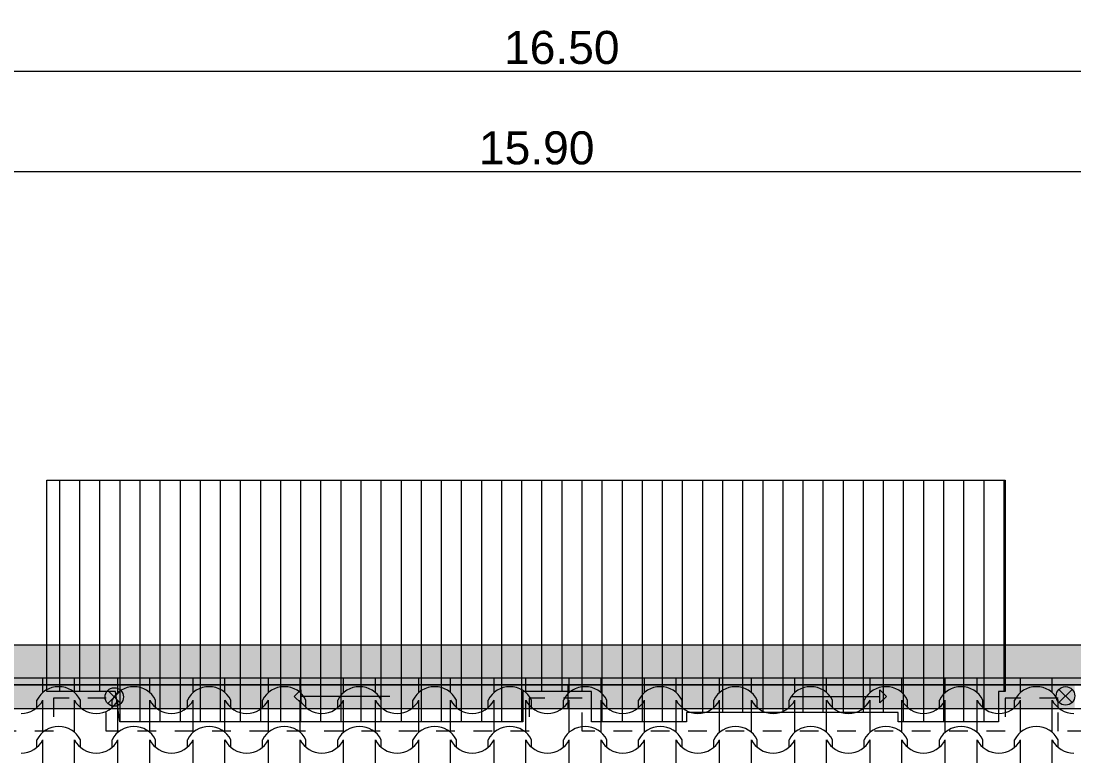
# Model space of a CAD drawing. Header units: feet. Extents: x 2791058 to 2855058, y -67651 to -26651.
# Drawn here: x 2823373 to 2831338, y -38747 to -33185 of the extents above; entities that cross this region are included whole.
import ezdxf

# ---------------------------------------------------------------- set-up
doc = ezdxf.new("R2010")
doc.units = ezdxf.units.FT
doc.header["$MEASUREMENT"] = 0
doc.linetypes.add('Dashed', pattern=[282.222223, 141.111112, -141.111112])
doc.linetypes.add('Long Dashed', pattern=[529.166651, 317.499995, -211.666656])
for name, color, linetype in [('Columns', 7, 'Continuous'), ('Dimensioning - General', 7, 'Continuous'), ('Exterior walls', 7, 'Continuous'), ('Shell - Roof', 7, 'Continuous')]:
    doc.layers.add(name, color=color, linetype=linetype)
for name, color, linetype, lineweight in [('Columns_Pen_No__1', 7, 'Continuous', 0), ('Dimensioning - General_Pen_No__1', 7, 'Continuous', 0), ('Exterior walls_Pen_No__1', 7, 'Continuous', 0), ('Model Unit - Zone_Pen_No__101', 252, 'Continuous', 0), ('Shell - Roof_Pen_No__1', 7, 'Continuous', 0), ('Shell - Roof_Pen_No__21', 7, 'Continuous', 0), ('Structural - Bearing_Pen_No__1', 7, 'Continuous', 0), ('Structural - Bearing_Pen_No__13', 54, 'Continuous', 0)]:
    doc.layers.add(name, color=color, linetype=linetype, lineweight=lineweight)
for name, color, linetype, lineweight, true_color in [('Exterior walls_Pen_No__85', 7, 'Continuous', 0, 0x80c2ff), ('Structural - Bearing_Pen_No__102', 7, 'Continuous', 0, 0xcccccc), ('Structural - Bearing_Pen_No__82', 7, 'Continuous', 0, 0xaaaaaa)]:
    doc.layers.add(name, color=color, linetype=linetype, lineweight=lineweight, true_color=true_color)
doc.styles.add('GENERATED_STYLE_2', font='arial.ttf')
doc.dimstyles.new('GENERATED_STYLE__2', dxfattribs={"dimtxt": 250, "dimasz": 190, "dimexe": 0.18, "dimexo": 3, "dimgap": 0.09, "dimtad": 1, "dimtih": 1, "dimtoh": 1, "dimlfac": 0.001, "dimzin": 0, "dimdsep": 46, "dimtxsty": 'GENERATED_STYLE_2', "dimblk": 'ARROWHEAD_2', "dimblk1": 'ARROWHEAD_2', "dimblk2": 'ARROWHEAD_2', "dimcen": 0.09, "dimclrd": 7, "dimclre": 7, "dimclrt": 7, "dimadec": 0, "dimazin": 0, "dimtfac": 1, "dimtdec": 4, "dimtmove": 0, "dimatfit": 3, "dimfxl": 1, "dimtolj": 1, "dimtzin": 0, "dimarcsym": 0})

# ---------------------------------------------------------------- blocks, each defined once
blk = doc.blocks.new('*X6', base_point=(2247653.8, -76425))
at = {"layer": 'Structural - Bearing_Pen_No__82', "color": 253, "linetype": 'Continuous', "lineweight": 0, "true_color": 0xaaaaaa}
for p, q in [((2823537.3, -38267.3), (2823537.3, -38158.5)), ((2823777.8, -38267.3), (2823777.8, -38158.5)), ((2824106.2, -38267.3), (2824106.2, -38158.5)), ((2824346.7, -38267.3), (2824346.7, -38158.5)), ((2824675.2, -38267.3), (2824675.2, -38158.5)), ((2824915.7, -38267.3), (2824915.7, -38158.5)), ((2825244.2, -38267.3), (2825244.2, -38158.5)), ((2825484.6, -38267.3), (2825484.6, -38158.5)), ((2825813.1, -38267.3), (2825813.1, -38158.5)), ((2826053.6, -38267.3), (2826053.6, -38158.5)), ((2826382.1, -38267.3), (2826382.1, -38158.5)), ((2826622.6, -38267.3), (2826622.6, -38158.5)), ((2826951, -38267.3), (2826951, -38158.5)), ((2827191.5, -38267.3), (2827191.5, -38158.5)), ((2827520, -38267.3), (2827520, -38158.5)), ((2827760.5, -38267.3), (2827760.5, -38158.5)), ((2828089, -38267.3), (2828089, -38158.5)), ((2828329.4, -38267.3), (2828329.4, -38158.5)), ((2828657.9, -38267.3), (2828657.9, -38158.5)), ((2828898.4, -38267.3), (2828898.4, -38158.5)), ((2829226.9, -38267.3), (2829226.9, -38158.5)), ((2829467.4, -38267.3), (2829467.4, -38158.5)), ((2829795.8, -38267.3), (2829795.8, -38158.5)), ((2830036.3, -38267.3), (2830036.3, -38158.5)), ((2830364.8, -38267.3), (2830364.8, -38158.5)), ((2830605.3, -38267.3), (2830605.3, -38158.5)), ((2830933.8, -38267.3), (2830933.8, -38158.5)), ((2831174.2, -38267.3), (2831174.2, -38158.5)), ((2823493.3, -38380.1), (2823493.3, -38324.1)), ((2823537.3, -38446), (2823537.3, -38324.1)), ((2823777.8, -38446), (2823777.8, -38324.1)), ((2823821.8, -38380.1), (2823821.8, -38324.1)), ((2824062.2, -38380.1), (2824062.2, -38324.1)), ((2824106.2, -38446), (2824106.2, -38324.1)), ((2824346.7, -38446), (2824346.7, -38324.1)), ((2824390.7, -38380.1), (2824390.7, -38324.1)), ((2824631.2, -38380.1), (2824631.2, -38324.1)), ((2824675.2, -38446), (2824675.2, -38324.1)), ((2824915.7, -38446), (2824915.7, -38324.1)), ((2824959.7, -38380.1), (2824959.7, -38324.1)), ((2825200.2, -38380.1), (2825200.2, -38324.1)), ((2825244.2, -38446), (2825244.2, -38324.1)), ((2825484.6, -38446), (2825484.6, -38324.1)), ((2825528.6, -38380.1), (2825528.6, -38324.1)), ((2825769.1, -38380.1), (2825769.1, -38324.1)), ((2825813.1, -38446), (2825813.1, -38324.1)), ((2826053.6, -38446), (2826053.6, -38324.1)), ((2826097.6, -38380.1), (2826097.6, -38324.1)), ((2826338.1, -38380.1), (2826338.1, -38324.1)), ((2826382.1, -38446), (2826382.1, -38324.1)), ((2826622.6, -38446), (2826622.6, -38324.1)), ((2826666.6, -38380.1), (2826666.6, -38324.1)), ((2826907, -38380.1), (2826907, -38324.1)), ((2826951, -38446), (2826951, -38324.1)), ((2827191.5, -38446), (2827191.5, -38324.1)), ((2827235.5, -38380.1), (2827235.5, -38324.1)), ((2827476, -38380.1), (2827476, -38324.1)), ((2827520, -38446), (2827520, -38324.1)), ((2827760.5, -38446), (2827760.5, -38324.1)), ((2827804.5, -38380.1), (2827804.5, -38324.1)), ((2828045, -38380.1), (2828045, -38324.1)), ((2828089, -38446), (2828089, -38324.1)), ((2828329.4, -38446), (2828329.4, -38324.1)), ((2828373.4, -38380.1), (2828373.4, -38324.1)), ((2828613.9, -38380.1), (2828613.9, -38324.1)), ((2828657.9, -38446), (2828657.9, -38324.1)), ((2828898.4, -38446), (2828898.4, -38324.1)), ((2828942.4, -38380.1), (2828942.4, -38324.1)), ((2829182.9, -38380.1), (2829182.9, -38324.1)), ((2829226.9, -38446), (2829226.9, -38324.1)), ((2829467.4, -38446), (2829467.4, -38324.1)), ((2829511.4, -38380.1), (2829511.4, -38324.1)), ((2829751.8, -38380.1), (2829751.8, -38324.1)), ((2829795.8, -38446), (2829795.8, -38324.1)), ((2830036.3, -38446), (2830036.3, -38324.1)), ((2830080.3, -38380.1), (2830080.3, -38324.1)), ((2830320.8, -38380.1), (2830320.8, -38324.1)), ((2830364.8, -38446), (2830364.8, -38324.1)), ((2830605.3, -38446), (2830605.3, -38324.1)), ((2830649.3, -38380.1), (2830649.3, -38324.1)), ((2830889.8, -38380.1), (2830889.8, -38324.1)), ((2830933.8, -38446), (2830933.8, -38324.1)), ((2831174.2, -38446), (2831174.2, -38324.1)), ((2831218.2, -38380.1), (2831218.2, -38324.1)), ((2823537.3, -38568), (2823537.3, -38446)), ((2823777.8, -38568), (2823777.8, -38446)), ((2824106.2, -38568), (2824106.2, -38446)), ((2824346.7, -38568), (2824346.7, -38446)), ((2824675.2, -38568), (2824675.2, -38446)), ((2824915.7, -38568), (2824915.7, -38446)), ((2825244.2, -38568), (2825244.2, -38446)), ((2825484.6, -38568), (2825484.6, -38446)), ((2825813.1, -38568), (2825813.1, -38446)), ((2826053.6, -38568), (2826053.6, -38446)), ((2826382.1, -38568), (2826382.1, -38446)), ((2826622.6, -38568), (2826622.6, -38446)), ((2826951, -38568), (2826951, -38446)), ((2827191.5, -38568), (2827191.5, -38446)), ((2827520, -38568), (2827520, -38446)), ((2827760.5, -38568), (2827760.5, -38446)), ((2828089, -38568), (2828089, -38446)), ((2828329.4, -38568), (2828329.4, -38446)), ((2828657.9, -38568), (2828657.9, -38446)), ((2828898.4, -38568), (2828898.4, -38446)), ((2829226.9, -38568), (2829226.9, -38446)), ((2829467.4, -38568), (2829467.4, -38446)), ((2829795.8, -38568), (2829795.8, -38446)), ((2830036.3, -38568), (2830036.3, -38446)), ((2830364.8, -38568), (2830364.8, -38446)), ((2830605.3, -38568), (2830605.3, -38446)), ((2830933.8, -38568), (2830933.8, -38446)), ((2831174.2, -38568), (2831174.2, -38446)), ((2823493.3, -38680.8), (2823493.3, -38624.7)), ((2823537.3, -38746.7), (2823537.3, -38624.7)), ((2823777.8, -38746.7), (2823777.8, -38624.7)), ((2823821.8, -38680.8), (2823821.8, -38624.7)), ((2824062.2, -38680.8), (2824062.2, -38624.7)), ((2824106.2, -38746.7), (2824106.2, -38624.7)), ((2824346.7, -38746.7), (2824346.7, -38624.7)), ((2824390.7, -38680.8), (2824390.7, -38624.7)), ((2824631.2, -38680.8), (2824631.2, -38624.7)), ((2824675.2, -38746.7), (2824675.2, -38624.7)), ((2824915.7, -38746.7), (2824915.7, -38624.7)), ((2824959.7, -38680.8), (2824959.7, -38624.7)), ((2825200.2, -38680.8), (2825200.2, -38624.7)), ((2825244.2, -38746.7), (2825244.2, -38624.7)), ((2825484.6, -38746.7), (2825484.6, -38624.7)), ((2825528.6, -38680.8), (2825528.6, -38624.7)), ((2825769.1, -38680.8), (2825769.1, -38624.7)), ((2825813.1, -38746.7), (2825813.1, -38624.7)), ((2826053.6, -38746.7), (2826053.6, -38624.7)), ((2826097.6, -38680.8), (2826097.6, -38624.7)), ((2826338.1, -38680.8), (2826338.1, -38624.7)), ((2826382.1, -38746.7), (2826382.1, -38624.7)), ((2826622.6, -38746.7), (2826622.6, -38624.7)), ((2826666.6, -38680.8), (2826666.6, -38624.7)), ((2826907, -38680.8), (2826907, -38624.7)), ((2826951, -38746.7), (2826951, -38624.7)), ((2827191.5, -38746.7), (2827191.5, -38624.7)), ((2827235.5, -38680.8), (2827235.5, -38624.7)), ((2827476, -38680.8), (2827476, -38624.7)), ((2827520, -38746.7), (2827520, -38624.7)), ((2827760.5, -38746.7), (2827760.5, -38624.7)), ((2827804.5, -38680.8), (2827804.5, -38624.7)), ((2828045, -38680.8), (2828045, -38624.7)), ((2828089, -38746.7), (2828089, -38624.7)), ((2828329.4, -38746.7), (2828329.4, -38624.7)), ((2828373.4, -38680.8), (2828373.4, -38624.7)), ((2828613.9, -38680.8), (2828613.9, -38624.7)), ((2828657.9, -38746.7), (2828657.9, -38624.7)), ((2828898.4, -38746.7), (2828898.4, -38624.7)), ((2828942.4, -38680.8), (2828942.4, -38624.7)), ((2829182.9, -38680.8), (2829182.9, -38624.7)), ((2829226.9, -38746.7), (2829226.9, -38624.7)), ((2829467.4, -38746.7), (2829467.4, -38624.7)), ((2829511.4, -38680.8), (2829511.4, -38624.7)), ((2829751.8, -38680.8), (2829751.8, -38624.7)), ((2829795.8, -38746.7), (2829795.8, -38624.7)), ((2830036.3, -38746.7), (2830036.3, -38624.7)), ((2830080.3, -38680.8), (2830080.3, -38624.7)), ((2830320.8, -38680.8), (2830320.8, -38624.7)), ((2830364.8, -38746.7), (2830364.8, -38624.7)), ((2830605.3, -38746.7), (2830605.3, -38624.7)), ((2830649.3, -38680.8), (2830649.3, -38624.7)), ((2830889.8, -38680.8), (2830889.8, -38624.7)), ((2830933.8, -38746.7), (2830933.8, -38624.7)), ((2831174.2, -38746.7), (2831174.2, -38624.7)), ((2831218.2, -38680.8), (2831218.2, -38624.7)), ((2823537.3, -38868.6), (2823537.3, -38746.7)), ((2823777.8, -38868.6), (2823777.8, -38746.7)), ((2824106.2, -38868.6), (2824106.2, -38746.7)), ((2824346.7, -38868.6), (2824346.7, -38746.7)), ((2824675.2, -38868.6), (2824675.2, -38746.7)), ((2824915.7, -38868.6), (2824915.7, -38746.7)), ((2825244.2, -38868.6), (2825244.2, -38746.7)), ((2825484.6, -38868.6), (2825484.6, -38746.7)), ((2825813.1, -38868.6), (2825813.1, -38746.7)), ((2826053.6, -38868.6), (2826053.6, -38746.7)), ((2826382.1, -38868.6), (2826382.1, -38746.7)), ((2826622.6, -38868.6), (2826622.6, -38746.7)), ((2826951, -38868.6), (2826951, -38746.7)), ((2827191.5, -38868.6), (2827191.5, -38746.7)), ((2827520, -38868.6), (2827520, -38746.7)), ((2827760.5, -38868.6), (2827760.5, -38746.7)), ((2828089, -38868.6), (2828089, -38746.7)), ((2828329.4, -38868.6), (2828329.4, -38746.7)), ((2828657.9, -38868.6), (2828657.9, -38746.7)), ((2828898.4, -38868.6), (2828898.4, -38746.7)), ((2829226.9, -38868.6), (2829226.9, -38746.7)), ((2829467.4, -38868.6), (2829467.4, -38746.7)), ((2829795.8, -38868.6), (2829795.8, -38746.7)), ((2830036.3, -38868.6), (2830036.3, -38746.7)), ((2830364.8, -38868.6), (2830364.8, -38746.7)), ((2830605.3, -38868.6), (2830605.3, -38746.7)), ((2830933.8, -38868.6), (2830933.8, -38746.7)), ((2831174.2, -38868.6), (2831174.2, -38746.7))]:
    blk.add_line(p, q, dxfattribs=at)
for centre, radius, start, end in [((2823657.5, -38406.7), 183.9, 26.70438, 153.29562), ((2824226.5, -38406.7), 183.9, 26.70438, 153.29562), ((2824795.4, -38406.7), 183.9, 26.70438, 153.29562), ((2825364.4, -38406.7), 183.9, 26.70438, 153.29562), ((2825933.4, -38406.7), 183.9, 26.70438, 153.29562), ((2826502.3, -38406.7), 183.9, 26.70438, 153.29562), ((2827071.3, -38406.7), 183.9, 26.70438, 153.29562), ((2827640.2, -38406.7), 183.9, 26.70438, 153.29562), ((2828209.2, -38406.7), 183.9, 26.70438, 153.29562), ((2828778.2, -38406.7), 183.9, 26.70438, 153.29562), ((2829347.1, -38406.7), 183.9, 26.70438, 153.29562), ((2829916.1, -38406.7), 183.9, 26.70438, 153.29562), ((2830485, -38406.7), 183.9, 26.70438, 153.29562), ((2831054, -38406.7), 183.9, 26.70438, 153.29562), ((2823372.5, -38240.2), 184.9, 270.17051, 333.01148), ((2823942.6, -38240.2), 184.9, 206.98852, 269.82949), ((2823941.5, -38240.2), 184.9, 270.17051, 333.01148), ((2824511.5, -38240.2), 184.9, 206.98852, 269.82949), ((2824510.4, -38240.2), 184.9, 270.17051, 333.01148), ((2825080.5, -38240.2), 184.9, 206.98852, 269.82949), ((2825079.4, -38240.2), 184.9, 270.17051, 333.01148), ((2825649.4, -38240.2), 184.9, 206.98852, 269.82949), ((2825648.3, -38240.2), 184.9, 270.17051, 333.01148), ((2826218.4, -38240.2), 184.9, 206.98852, 269.82949), ((2826217.3, -38240.2), 184.9, 270.17051, 333.01148), ((2826787.4, -38240.2), 184.9, 206.98852, 269.82949), ((2826786.3, -38240.2), 184.9, 270.17051, 333.01148), ((2827356.3, -38240.2), 184.9, 206.98852, 269.82949), ((2827355.2, -38240.2), 184.9, 270.17051, 333.01148), ((2827925.3, -38240.2), 184.9, 206.98852, 269.82949), ((2827924.2, -38240.2), 184.9, 270.17051, 333.01148), ((2828494.2, -38240.2), 184.9, 206.98852, 269.82949), ((2828493.1, -38240.2), 184.9, 270.17051, 333.01148), ((2829063.2, -38240.2), 184.9, 206.98852, 269.82949), ((2829062.1, -38240.2), 184.9, 270.17051, 333.01148), ((2829632.2, -38240.2), 184.9, 206.98852, 269.82949), ((2829631.1, -38240.2), 184.9, 270.17051, 333.01148), ((2830201.1, -38240.2), 184.9, 206.98852, 269.82949), ((2830200, -38240.2), 184.9, 270.17051, 333.01148), ((2830770.1, -38240.2), 184.9, 206.98852, 269.82949), ((2830769, -38240.2), 184.9, 270.17051, 333.01148), ((2831339, -38240.2), 184.9, 206.98852, 269.82949), ((2823657.5, -38707.4), 183.9, 26.70438, 153.29562), ((2824226.5, -38707.4), 183.9, 26.70438, 153.29562), ((2824795.4, -38707.4), 183.9, 26.70438, 153.29562), ((2825364.4, -38707.4), 183.9, 26.70438, 153.29562), ((2825933.4, -38707.4), 183.9, 26.70438, 153.29562), ((2826502.3, -38707.4), 183.9, 26.70438, 153.29562), ((2827071.3, -38707.4), 183.9, 26.70438, 153.29562), ((2827640.2, -38707.4), 183.9, 26.70438, 153.29562), ((2828209.2, -38707.4), 183.9, 26.70438, 153.29562), ((2828778.2, -38707.4), 183.9, 26.70438, 153.29562), ((2829347.1, -38707.4), 183.9, 26.70438, 153.29562), ((2829916.1, -38707.4), 183.9, 26.70438, 153.29562), ((2830485, -38707.4), 183.9, 26.70438, 153.29562), ((2831054, -38707.4), 183.9, 26.70438, 153.29562), ((2823372.5, -38540.8), 184.9, 270.17051, 333.01148), ((2823942.6, -38540.8), 184.9, 206.98852, 269.82949), ((2823941.5, -38540.8), 184.9, 270.17051, 333.01148), ((2824511.5, -38540.8), 184.9, 206.98852, 269.82949), ((2824510.4, -38540.8), 184.9, 270.17051, 333.01148), ((2825080.5, -38540.8), 184.9, 206.98852, 269.82949), ((2825079.4, -38540.8), 184.9, 270.17051, 333.01148), ((2825649.4, -38540.8), 184.9, 206.98852, 269.82949), ((2825648.3, -38540.8), 184.9, 270.17051, 333.01148), ((2826218.4, -38540.8), 184.9, 206.98852, 269.82949), ((2826217.3, -38540.8), 184.9, 270.17051, 333.01148), ((2826787.4, -38540.8), 184.9, 206.98852, 269.82949), ((2826786.3, -38540.8), 184.9, 270.17051, 333.01148), ((2827356.3, -38540.8), 184.9, 206.98852, 269.82949), ((2827355.2, -38540.8), 184.9, 270.17051, 333.01148), ((2827925.3, -38540.8), 184.9, 206.98852, 269.82949), ((2827924.2, -38540.8), 184.9, 270.17051, 333.01148), ((2828494.2, -38540.8), 184.9, 206.98852, 269.82949), ((2828493.1, -38540.8), 184.9, 270.17051, 333.01148), ((2829063.2, -38540.8), 184.9, 206.98852, 269.82949), ((2829062.1, -38540.8), 184.9, 270.17051, 333.01148), ((2829632.2, -38540.8), 184.9, 206.98852, 269.82949), ((2829631.1, -38540.8), 184.9, 270.17051, 333.01148), ((2830201.1, -38540.8), 184.9, 206.98852, 269.82949), ((2830200, -38540.8), 184.9, 270.17051, 333.01148), ((2830770.1, -38540.8), 184.9, 206.98852, 269.82949), ((2830769, -38540.8), 184.9, 270.17051, 333.01148), ((2831339, -38540.8), 184.9, 206.98852, 269.82949)]:
    blk.add_arc(centre, radius, start, end, dxfattribs=at)
blk = doc.blocks.new('Fill_3', base_point=(2247653.8, -74225))
at = {"layer": 'Structural - Bearing_Pen_No__1', "color": 7, "linetype": 'Continuous', "lineweight": 0}
blk.add_line((2835418.2, -38158.5), (2819418.2, -38158.5), dxfattribs=at)
at = {"layer": 'Structural - Bearing_Pen_No__82', "color": 253, "linetype": 'Continuous', "lineweight": 0, "true_color": 0xaaaaaa}
blk.add_blockref('*X6', (2247653.8, -76425), dxfattribs=at)
blk = doc.blocks.new('Wall_4', base_point=(2819468.2, -38208.5))
at = {"layer": 'Exterior walls_Pen_No__85', "linetype": 'Continuous', "lineweight": 0, "true_color": 0x80c2ff}
for points in [[(2824008.1, -38388.5), (2824008.1, -38208.5), (2819468.2, -38208.5), (2819468.2, -38388.5)], [(2824008.1, -38208.5), (2824008.1, -38300.1), (2824017.5, -38265.1), (2824043.1, -38239.5), (2824078.1, -38230.1), (2824113.1, -38239.5), (2824138.8, -38265.1), (2824148.1, -38300.1), (2824148.1, -38208.5)], [(2831204.8, -38388.5), (2831204.8, -38208.5), (2824148.1, -38208.5), (2824148.1, -38388.5)], [(2831204.8, -38208.5), (2831204.8, -38292.1), (2831214.2, -38257.1), (2831239.8, -38231.5), (2831274.8, -38222.1), (2831309.8, -38231.5), (2831335.4, -38257.1), (2831344.8, -38292.1), (2831344.8, -38208.5)], [(2824008.1, -38388.5), (2824148.1, -38388.5), (2824148.1, -38300.1), (2824138.8, -38335.1), (2824113.1, -38360.7), (2824078.1, -38370.1), (2824043.1, -38360.7), (2824017.5, -38335.1), (2824008.1, -38300.1)], [(2831204.8, -38388.5), (2831344.8, -38388.5), (2831344.8, -38292.1), (2831335.4, -38327.1), (2831309.8, -38352.7), (2831274.8, -38362.1), (2831239.8, -38352.7), (2831214.2, -38327.1), (2831204.8, -38292.1)]]:
    blk.add_hatch(color=151, dxfattribs=at).paths.add_polyline_path(points)
at = {"layer": 'Exterior walls_Pen_No__1', "color": 7, "linetype": 'Continuous', "lineweight": 0, "flags": 128}
for points in [[(2835368.2, -38208.5), (2819468.2, -38208.5)], [(2819468.2, -38388.5), (2835368.2, -38388.5)]]:
    blk.add_lwpolyline(points, dxfattribs=at)
blk = doc.blocks.new('Column_8', base_point=(2824078.1, -38300.1))
at = {"layer": 'Columns', "linetype": 'Continuous', "lineweight": 0, "true_color": 0x000000}
blk.add_hatch(color=18, dxfattribs=at).paths.add_polyline_path([(2824078.1, -38370.1, 0.414214), (2824148.1, -38300.1, 0.414214), (2824078.1, -38230.1, 0.414214), (2824008.1, -38300.1, 0.414214)])
at = {"layer": 'Columns_Pen_No__1', "color": 7, "linetype": 'Continuous', "lineweight": 0}
for p, q in [((2824028.6, -38349.6), (2824127.6, -38250.6)), ((2824127.6, -38349.6), (2824028.6, -38250.6))]:
    blk.add_line(p, q, dxfattribs=at)
blk.add_circle((2824078.1, -38300.1), 70, dxfattribs=at)
blk = doc.blocks.new('Column_9', base_point=(2831274.8, -38292.1))
at = {"layer": 'Columns', "linetype": 'Continuous', "lineweight": 0, "true_color": 0x000000}
blk.add_hatch(color=18, dxfattribs=at).paths.add_polyline_path([(2831274.8, -38362.1, 0.414214), (2831344.8, -38292.1, 0.414214), (2831274.8, -38222.1, 0.414214), (2831204.8, -38292.1, 0.414214)])
at = {"layer": 'Columns_Pen_No__1', "color": 7, "linetype": 'Continuous', "lineweight": 0}
for p, q in [((2831225.3, -38341.6), (2831324.3, -38242.6)), ((2831324.3, -38341.6), (2831225.3, -38242.6))]:
    blk.add_line(p, q, dxfattribs=at)
blk.add_circle((2831274.8, -38292.1), 70, dxfattribs=at)
blk = doc.blocks.new('Line_8', base_point=(2826162.3, -38295.6))
at = {"layer": 'Shell - Roof', "linetype": 'Continuous', "lineweight": 0, "true_color": 0x000000}
blk.add_hatch(color=18, dxfattribs=at).paths.add_polyline_path([(2825440.4, -38295.6), (2825490.4, -38345.6), (2825490.4, -38245.6)])
at = {"layer": 'Shell - Roof_Pen_No__1', "color": 7, "linetype": 'Continuous', "lineweight": 0}
for p, q in [((2825440.4, -38295.6), (2825490.4, -38245.6)), ((2825440.4, -38295.6), (2825490.4, -38345.6)), ((2825490.4, -38245.6), (2825490.4, -38345.6))]:
    blk.add_line(p, q, dxfattribs=at)
at = {"layer": 'Shell - Roof_Pen_No__21', "color": 7, "linetype": 'Continuous', "lineweight": 0}
blk.add_line((2826162.3, -38295.6), (2825490.4, -38295.6), dxfattribs=at)
blk = doc.blocks.new('Line_9', base_point=(2829197.5, -38295.6))
at = {"layer": 'Shell - Roof', "linetype": 'Continuous', "lineweight": 0, "true_color": 0x000000}
blk.add_hatch(color=18, dxfattribs=at).paths.add_polyline_path([(2829919.4, -38295.6), (2829869.4, -38245.6), (2829869.4, -38345.6)])
at = {"layer": 'Shell - Roof_Pen_No__1', "color": 7, "linetype": 'Continuous', "lineweight": 0}
for p, q in [((2829919.4, -38295.6), (2829869.4, -38245.6)), ((2829869.4, -38345.6), (2829869.4, -38245.6)), ((2829919.4, -38295.6), (2829869.4, -38345.6))]:
    blk.add_line(p, q, dxfattribs=at)
at = {"layer": 'Shell - Roof_Pen_No__21', "color": 7, "linetype": 'Continuous', "lineweight": 0}
blk.add_line((2829197.5, -38295.6), (2829869.4, -38295.6), dxfattribs=at)
blk = doc.blocks.new('*D153', base_point=(2247653.8, -76425))
at = {"layer": 'Dimensioning - General_Pen_No__1', "color": 7, "linetype": 'Continuous', "lineweight": 0, "transparency": 16777216}
for p, q in [((2819504.4, -34510.7), (2819504.4, -34135.7)), ((2819276.5, -34198.2), (2819132.2, -34448.2)), ((2819576.5, -34198.2), (2819432.2, -34448.2)), ((2819204.4, -34323.2), (2819504.4, -34323.2)), ((2819504.4, -34323.2), (2835404.4, -34323.2))]:
    blk.add_line(p, q, dxfattribs=at)
blk = doc.blocks.new('ARROWHEAD_2')
at = {"color": 0, "linetype": 'Continuous', "lineweight": 0}
for p, q in [((-0.378, -0.655), (0.378, 0.655)), ((0, 0), (-1, 0))]:
    blk.add_line(p, q, dxfattribs=at)
blk = doc.blocks.new('*D154', base_point=(2247653.8, -76425))
at = {"layer": 'Dimensioning - General_Pen_No__1', "color": 7, "linetype": 'Continuous', "lineweight": 0, "transparency": 16777216}
for p, q in [((2835404.4, -34510.7), (2835404.4, -34135.7)), ((2819576.5, -34198.2), (2819432.2, -34448.2)), ((2835476.5, -34198.2), (2835332.2, -34448.2)), ((2819504.4, -34323.2), (2835404.4, -34323.2)), ((2835404.4, -34323.2), (2835704.4, -34323.2))]:
    blk.add_line(p, q, dxfattribs=at)
at = {"layer": 'Dimensioning - General_Pen_No__1', "color": 7, "lineweight": 0, "transparency": 16777216, "char_height": 250, "attachment_point": 7, "style": 'GENERATED_STYLE_2'}
for s, insert in [('\\A1;15.90', (2826837.2, -34273.2)), ('\\A1;30', (2834952.7, -34273.2))]:
    blk.add_mtext(s, dxfattribs=dict(at, insert=insert))
blk = doc.blocks.new('*D156', base_point=(2247653.8, -76425))
at = {"layer": 'Dimensioning - General_Pen_No__1', "color": 7, "linetype": 'Continuous', "lineweight": 0, "transparency": 16777216}
for p, q in [((2803676.5, -33438.2), (2803532.2, -33688.2)), ((2803604.4, -33750.7), (2803604.4, -33375.7)), ((2819276.5, -33438.2), (2819132.2, -33688.2)), ((2819204.4, -33750.7), (2819204.4, -33375.7)), ((2803482.1, -33563.2), (2803604.4, -33563.2)), ((2803604.4, -33563.2), (2819204.4, -33563.2)), ((2819204.4, -33563.2), (2835704.4, -33563.2))]:
    blk.add_line(p, q, dxfattribs=at)
at = {"layer": 'Dimensioning - General_Pen_No__1', "color": 7, "lineweight": 0, "transparency": 16777216, "insert": (2810976.9, -33513.2), "char_height": 250, "attachment_point": 7, "style": 'GENERATED_STYLE_2'}
blk.add_mtext('\\A1;15.60', dxfattribs=at)
blk = doc.blocks.new('*D157', base_point=(2247653.8, -76425))
at = {"layer": 'Dimensioning - General_Pen_No__1', "color": 7, "linetype": 'Continuous', "lineweight": 0, "transparency": 16777216}
for p, q in [((2819276.5, -33438.2), (2819132.2, -33688.2)), ((2835632.2, -33688.2), (2835776.5, -33438.2)), ((2835704.4, -33750.7), (2835704.4, -33375.7)), ((2819204.4, -33563.2), (2835704.4, -33563.2)), ((2835704.4, -33563.2), (2835826.6, -33563.2))]:
    blk.add_line(p, q, dxfattribs=at)
at = {"layer": 'Dimensioning - General_Pen_No__1', "color": 7, "lineweight": 0, "transparency": 16777216, "insert": (2827026.9, -33513.2), "char_height": 250, "attachment_point": 7, "style": 'GENERATED_STYLE_2'}
blk.add_mtext('\\A1;16.50', dxfattribs=at)

msp = doc.modelspace()

# ---------------------------------------------------------------- hatches: boundary and pattern name
at = {"layer": 'Structural - Bearing_Pen_No__102', "linetype": 'Continuous', "lineweight": 0, "true_color": 0xcccccc}
h = msp.add_hatch(dxfattribs=at)
h.set_pattern_fill('PLANK_FLOOR', color=254, style=0, pattern_type=2)
h.set_pattern_definition([(90, (2823058.01, -37821.34), (-152, 0), [])])
h.paths.add_polyline_path([(2823568.173, -38258.069), (2823568.173, -36658.549), (2830818.173, -36658.549), (2830818.173, -38258.069), (2830768.173, -38258.069), (2830768.173, -38488.549), (2830008.113, -38488.549), (2830008.113, -38418.549), (2828408.113, -38418.549), (2828408.113, -38488.549), (2827688.173, -38488.549), (2827688.173, -38258.069), (2827168.173, -38258.069), (2827168.173, -38488.549), (2824119.462, -38488.549), (2824088.173, -38258.069), (2823618.173, -38258.069)])
at = {"layer": 'Structural - Bearing_Pen_No__13', "linetype": 'Continuous', "lineweight": 0}
msp.add_hatch(color=54, dxfattribs=at).paths.add_polyline_path([(2819168.173, -37908.549), (2819168.173, -38208.549), (2835668.173, -38208.549), (2835668.173, -37908.549)])

# ---------------------------------------------------------------- linework, layer by layer
at = {"layer": 'Model Unit - Zone_Pen_No__101', "color": 252, "linetype": 'Dashed', "lineweight": 0}
for p, q in [((2824018.173, -38308.549), (2823618.173, -38308.549)), ((2823618.173, -38308.549), (2823618.173, -38558.549)), ((2824018.173, -38558.549), (2824018.173, -38308.549)), ((2827618.173, -38308.549), (2827218.173, -38308.549)), ((2827218.173, -38308.549), (2827218.173, -38558.549)), ((2827618.173, -38558.549), (2827618.173, -38308.549)), ((2831218.173, -38308.549), (2830818.173, -38308.549)), ((2830818.173, -38308.549), (2830818.173, -38558.549)), ((2831218.173, -38558.549), (2831218.173, -38308.549)), ((2823618.173, -38558.549), (2820018.173, -38558.549)), ((2827218.173, -38558.549), (2824018.173, -38558.549)), ((2830818.173, -38558.549), (2827618.173, -38558.549)), ((2834818.173, -38558.549), (2831218.173, -38558.549))]:
    msp.add_line(p, q, dxfattribs=at)
at = {"layer": 'Shell - Roof_Pen_No__21', "color": 7, "linetype": 'Long Dashed', "lineweight": 0}
msp.add_line((2827512.732, -38388.549), (2827512.732, -38208.549), dxfattribs=at)
at = {"layer": 'Structural - Bearing_Pen_No__1', "color": 7, "linetype": 'Continuous', "lineweight": 0, "flags": 128}
for points in [[(2823568.173, -38258.069), (2823568.173, -36658.549), (2830818.173, -36658.549), (2830818.173, -38258.069), (2830768.173, -38258.069), (2830768.173, -38488.549), (2830008.113, -38488.549), (2830008.113, -38418.549), (2828408.113, -38418.549), (2828408.113, -38488.549), (2827688.173, -38488.549), (2827688.173, -38258.069), (2827168.173, -38258.069), (2827168.173, -38488.549), (2824119.462, -38488.549), (2824088.173, -38258.069), (2823618.173, -38258.069)], [(2819168.173, -37908.549), (2819168.173, -38208.549), (2835668.173, -38208.549), (2835668.173, -37908.549)]]:
    msp.add_lwpolyline(points, close=True, dxfattribs=at)

# ---------------------------------------------------------------- block references
at = {"layer": 'Columns', "color": 7, "lineweight": 0}
for name, p in [('Column_8', (2824078.137, -38300.112)), ('Column_9', (2831274.778, -38292.112))]:
    msp.add_blockref(name, p, dxfattribs=at)
at = {"layer": 'Exterior walls', "color": 7, "lineweight": 0}
msp.add_blockref('Wall_4', (2819468.173, -38208.549), dxfattribs=at)
at = {"layer": 'Shell - Roof', "color": 7, "linetype": 'Continuous', "lineweight": 0}
for name, p in [('Line_8', (2826162.347, -38295.591)), ('Line_9', (2829197.531, -38295.591))]:
    msp.add_blockref(name, p, dxfattribs=at)
at = {"layer": 'Structural - Bearing_Pen_No__82', "color": 253, "linetype": 'Continuous', "lineweight": 0, "true_color": 0xaaaaaa}
msp.add_blockref('Fill_3', (2247653.822, -74224.967), dxfattribs=at)

# ---------------------------------------------------------------- dimensions: what is measured, and where the dimension line sits
at = {"layer": 'Dimensioning - General', "color": 7, "linetype": 'Continuous', "lineweight": 0}
for base, p1, p2, picture, middle in [((2819204.377, -33563.192), (2803604.377, -43881.235), (2819204.377, -37331.235), '*D156', (2811396.95, -33388.192)), ((2835704.377, -33563.192), (2819204.377, -37331.235), (2835704.377, -37331.235), '*D157', (2827446.95, -33388.192)), ((2835404.377, -34323.179), (2819504.377, -37631.235), (2835404.377, -37631.235), '*D154', (2827257.235, -34148.179)), ((2819504.377, -34323.179), (2819204.377, -37331.235), (2819504.377, -37631.235), '*D153', (2818943.286, -34148.179))]:
    dim = msp.add_linear_dim(base=base, p1=p1, p2=p2, dimstyle='GENERATED_STYLE__2', dxfattribs=at)
    dim.commit()
    dim.dimension.update_dxf_attribs({"geometry": picture, "text_midpoint": middle, "dimtype": 160})

doc.saveas('drawing.dxf')
